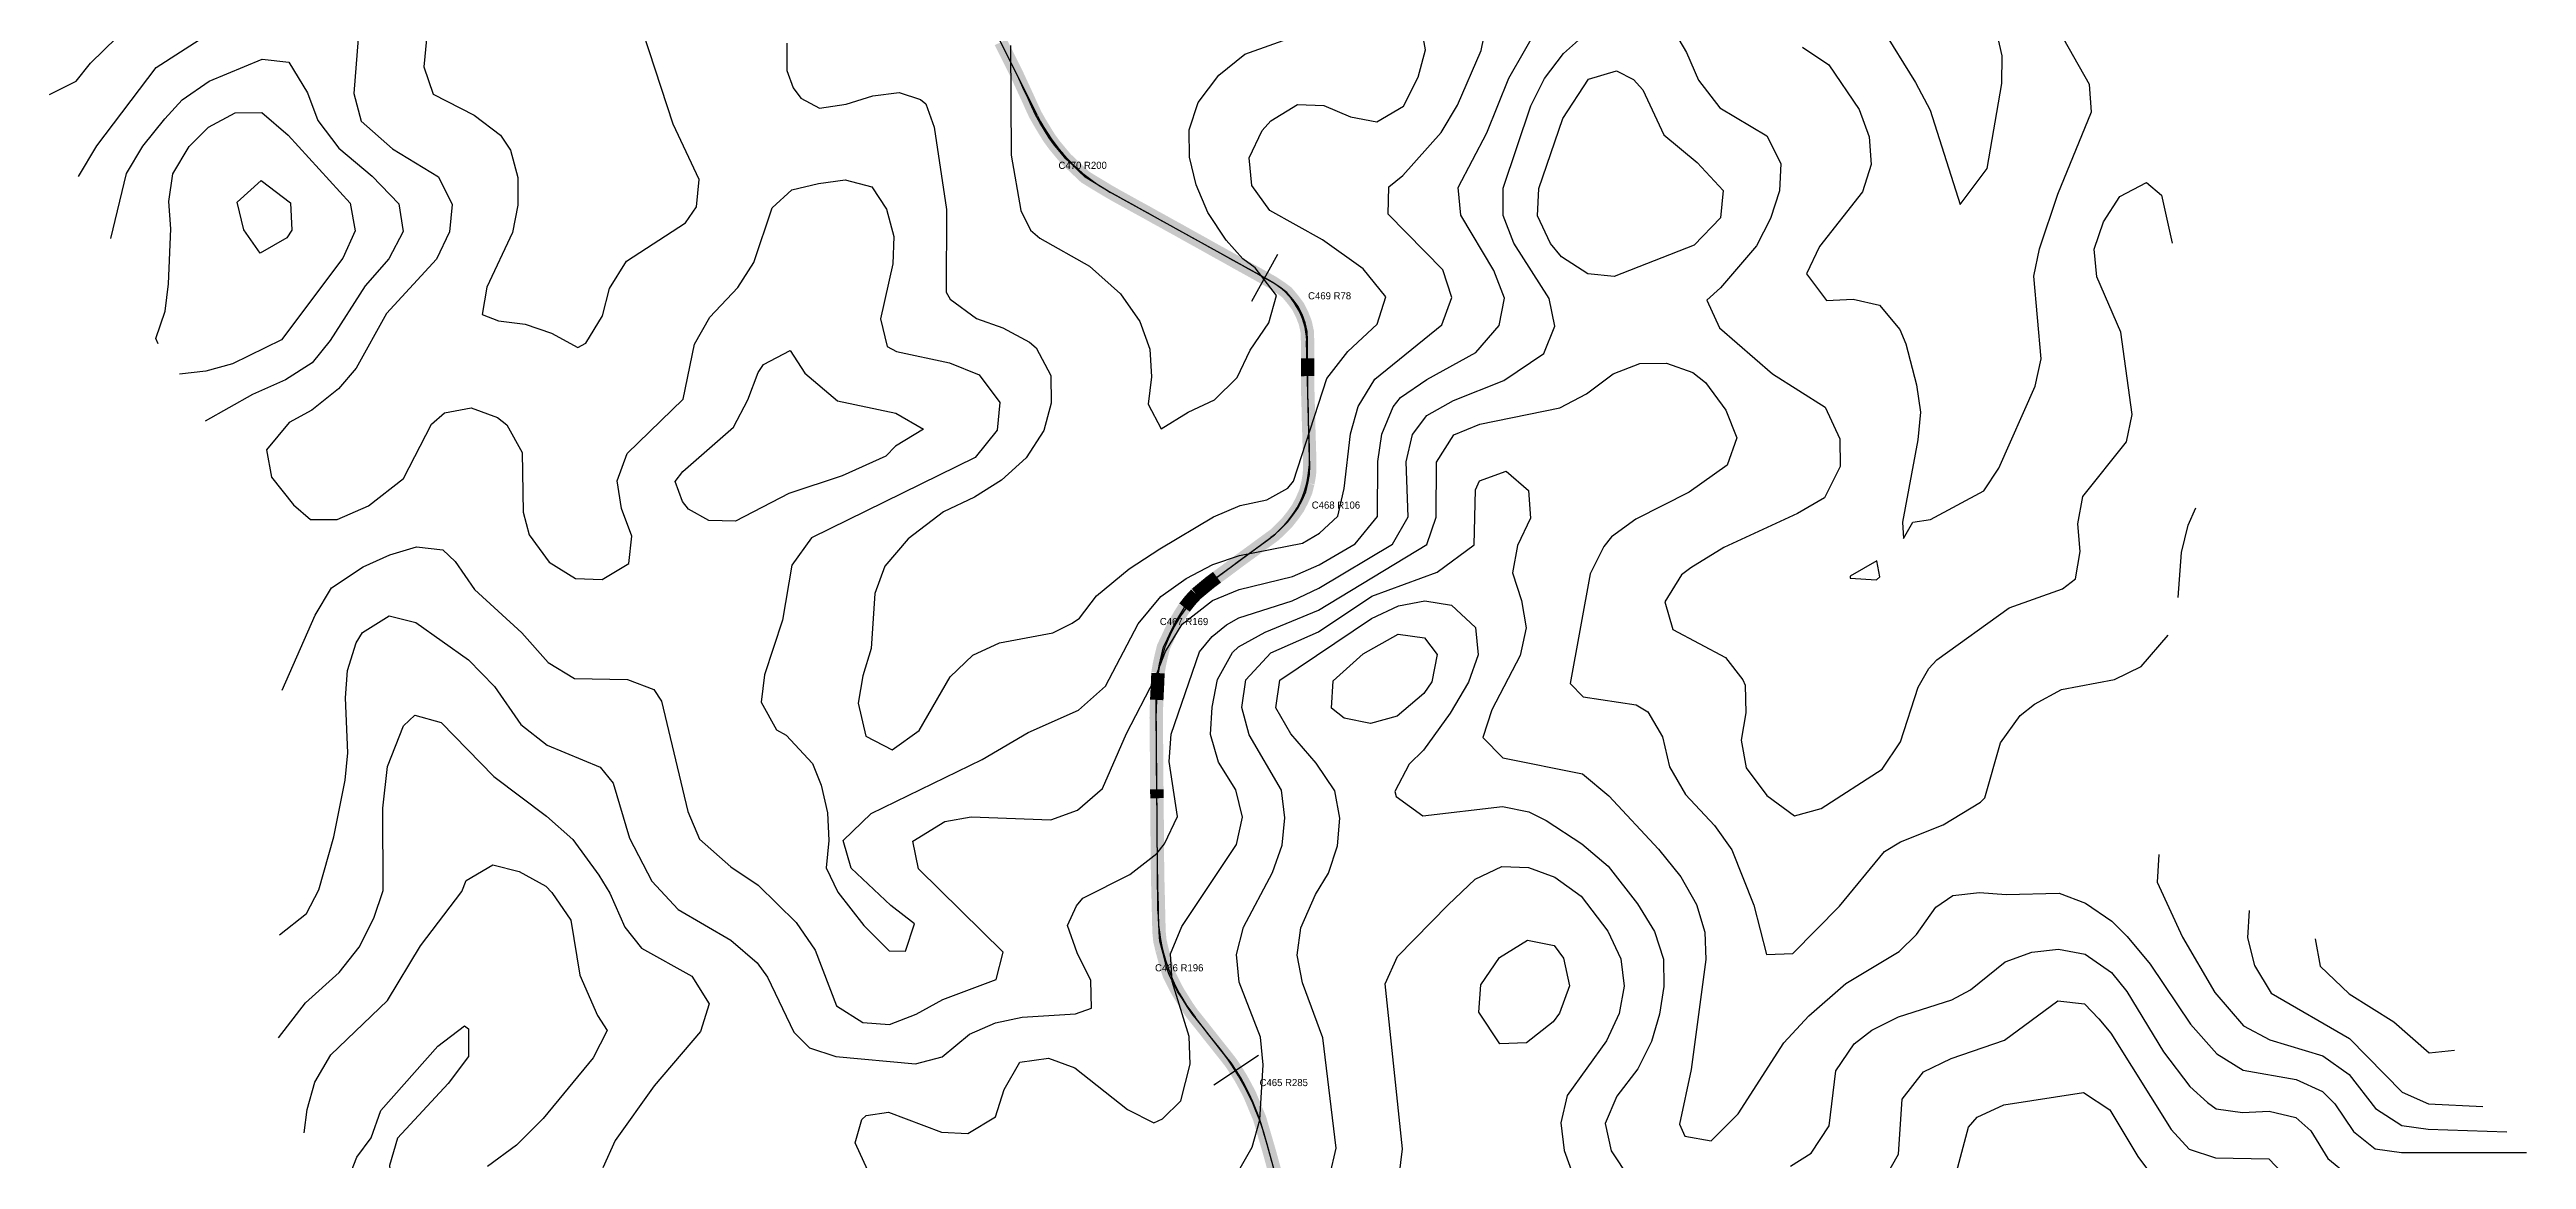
# Model space of a CAD drawing. Header units: metres. Extents: x 697254 to 930473, y 8023396 to 8227001.
# Drawn here: x 731167 to 733938, y 8200670 to 8201912 of the extents above; entities that cross this region are included whole.
import ezdxf

# ---------------------------------------------------------------- set-up
doc = ezdxf.new("R2010")
doc.units = ezdxf.units.M
for name, color, linetype in [('ALIGNMENT_FITTED', 4, 'Continuous'), ('CENTRELINE', 7, 'Continuous'), ('CHAINAGE', 7, 'Continuous'), ('CONTOUR_10M', 33, 'Continuous'), ('CONTOUR_INDEX_50M', 34, 'Continuous'), ('CURVE_LABELS', 4, 'Continuous'), ('GRADE_0-4', 3, 'Continuous'), ('GRADE_4-6', 2, 'Continuous'), ('GRADE_6-8', 30, 'Continuous'), ('GRADE_GT8', 1, 'Continuous')]:
    doc.layers.add(name, color=color, linetype=linetype)

msp = doc.modelspace()

# ---------------------------------------------------------------- linework, layer by layer
at = {"layer": 'ALIGNMENT_FITTED'}
for p, q in [((732272.1, 8201837.9), (732100.3, 8202183.1)), ((732533.1, 8201652.6), (732354, 8201752.1)), ((732576.4, 8201454), (732573.3, 8201585.9)), ((732473.2, 8201321.6), (732533.3, 8201366.1)), ((732406.9, 8200948.3), (732404.8, 8201184.4)), ((732477.4, 8200792.2), (732448.5, 8200829.3)), ((732585.9, 8200483.3), (732527.3, 8200693.5))]:
    msp.add_line(p, q, dxfattribs=at)
for centre, radius, start, end in [((732451.3, 8201927.1), 200.2, -153.5539, -119.068), ((732495.1, 8201584.1), 78.3, 1.3205, 60.932), ((732470.1, 8201451.6), 106.3, -53.4989, 1.3205), ((732573.6, 8201185.9), 168.8, 126.5011, -179.4842), ((732603.1, 8200950), 196.2, -179.4842, -142.0284), ((732252.8, 8200616.9), 284.9, 15.5963, 37.9716)]:
    msp.add_arc(centre, radius, start, end, dxfattribs=at)
at = {"layer": 'CENTRELINE'}
msp.add_polyline3d([(732534.5, 8200667.8, 922.2), (732531.9, 8200677.4, 921.4), (732529.1, 8200687, 920.6), (732526.3, 8200696.6, 920), (732523.5, 8200706.2, 919.4), (732520.7, 8200715.8, 918.9), (732516.8, 8200725.1, 918.7), (732513, 8200734.3, 918.4), (732509.1, 8200743.5, 918), (732504.4, 8200752.3, 917.4), (732499.6, 8200761.1, 916.7), (732494.3, 8200769.6, 915.7), (732488.8, 8200777.9, 914.6), (732482.7, 8200785.8, 913.9), (732476.4, 8200793.7, 913.2), (732470.2, 8200801.5, 912.4), (732464, 8200809.3, 911.9), (732457.8, 8200817.2, 911.8), (732451.6, 8200825, 911.5), (732445.3, 8200832.8, 911), (732439.6, 8200841, 910.5), (732434.3, 8200849.5, 910), (732429, 8200858, 909.9), (732424.4, 8200866.8, 910.1), (732419.9, 8200875.8, 909.9), (732416.7, 8200885.2, 909.6), (732414.1, 8200894.9, 909.2), (732411.5, 8200904.6, 908.6), (732409.2, 8200914.3, 907.8), (732408.2, 8200924.2, 907.2), (732407.9, 8200934.2, 906.4), (732407.7, 8200944.2, 905.3), (732407.4, 8200954.2, 904.1), (732407.2, 8200964.2, 903), (732406.9, 8200974.2, 902), (732406.7, 8200984.2, 901), (732406.5, 8200994.2, 900.1), (732406.4, 8201004.2, 899.5), (732406.3, 8201014.2, 898.9), (732406.2, 8201024.2, 898.3), (732406.1, 8201034.2, 897.4), (732406.1, 8201044.2, 896.5), (732406, 8201054.2, 895.6), (732405.9, 8201064.2, 895.9), (732405.8, 8201074.2, 896.2), (732405.7, 8201084.2, 896.5), (732405.6, 8201094.2, 896.8), (732405.5, 8201104.2, 897.2), (732405.4, 8201114.2, 897.5), (732405.4, 8201124.2, 897.3), (732405.3, 8201134.2, 896.9), (732405.2, 8201144.2, 896.6), (732405.1, 8201154.2, 895.8), (732405, 8201164.2, 894.9), (732405.2, 8201174.2, 894), (732405.6, 8201184.2, 892.3), (732406.1, 8201194.2, 890.3), (732406.6, 8201204.2, 888.2), (732407, 8201214.2, 887.6), (732408.6, 8201224, 888), (732410.8, 8201233.8, 888.8), (732413.2, 8201243.5, 888.9), (732417.5, 8201252.5, 889.1), (732421.7, 8201261.6, 889.1), (732426.4, 8201270.4, 889.1), (732431.4, 8201279.1, 888.3), (732436.7, 8201287.5, 887.2), (732442.9, 8201295.4, 886.1), (732449.6, 8201302.7, 885.3), (732457.3, 8201309.1, 884.9), (732465, 8201315.5, 884.4), (732473, 8201321.5, 883.8), (732481.1, 8201327.4, 883.1), (732489.1, 8201333.4, 882.5), (732497.1, 8201339.4, 881.8), (732505.2, 8201345.3, 880.1), (732513.3, 8201351.2, 878.3), (732521.3, 8201357.1, 876.6), (732529.4, 8201363, 875.3), (732537.5, 8201368.9, 874.5), (732544.6, 8201375.9, 873.4), (732551.7, 8201383, 872.2), (732557.9, 8201390.8, 870.7), (732563.6, 8201398.9, 870.5), (732568.2, 8201407.8, 870.6), (732572.2, 8201417, 871), (732574.7, 8201426.7, 871.3), (732576.4, 8201436.5, 871.5), (732576.8, 8201446.5, 871.5), (732576.6, 8201456.5, 871.1), (732576.3, 8201466.5, 870.3), (732576, 8201476.5, 869.5), (732575.7, 8201486.5, 868.9), (732575.4, 8201496.5, 868.5), (732575.2, 8201506.5, 868.1), (732574.9, 8201516.5, 867.7), (732574.6, 8201526.5, 867.3), (732574.5, 8201536.5, 866.8), (732574.5, 8201546.5, 866.4), (732574.4, 8201556.5, 865.9), (732574.4, 8201566.5, 865.5), (732574.3, 8201576.5, 864.9), (732574.3, 8201586.5, 863.9), (732573.9, 8201596.5, 862.9), (732571.8, 8201606.2, 861.8), (732568.2, 8201615.5, 861.2), (732563.7, 8201624.4, 860.5), (732557.7, 8201632.4, 859.7), (732551.3, 8201640.1, 859.3), (732543.3, 8201646, 859.1), (732534.9, 8201651.5, 858.7), (732526.2, 8201656.3, 858.4), (732517.5, 8201661.2, 858.1), (732508.7, 8201666.1, 857.9), (732500, 8201670.9, 857.9), (732491.2, 8201675.8, 857.8), (732482.5, 8201680.7, 857.4), (732473.8, 8201685.5, 856.5), (732465, 8201690.4, 856.1), (732456.3, 8201695.3, 855.6), (732447.6, 8201700.1, 854.9), (732438.8, 8201705, 854.6), (732430.1, 8201709.9, 854.4), (732421.3, 8201714.7, 853.8), (732412.6, 8201719.6, 853), (732403.8, 8201724.4, 852.8), (732395.1, 8201729.3, 852.8), (732386.3, 8201734.1, 853), (732377.6, 8201738.9, 853.3), (732368.8, 8201743.8, 853.6), (732360.1, 8201748.6, 853.7), (732351.4, 8201753.6, 853.7), (732342.8, 8201758.8, 853.7), (732334.3, 8201763.9, 853.9), (732325.7, 8201769.2, 854.1), (732318.5, 8201776, 854.2), (732311.2, 8201782.9, 854.3), (732303.9, 8201789.8, 854.5), (732297.5, 8201797.4, 854.7), (732291.1, 8201805.1, 855.2), (732285.2, 8201813.2, 855.6), (732280, 8201821.7, 855.9), (732274.8, 8201830.3, 856.2), (732269.9, 8201838.9, 856.5), (732265.7, 8201848, 856.8), (732261.6, 8201857.1, 857.3), (732257.4, 8201866.2, 857.8), (732253.2, 8201875.3, 858.2), (732249, 8201884.4, 858.6), (732244.5, 8201893.4, 859.3), (732240.1, 8201902.3, 860.1), (732235.6, 8201911.3, 860.9), (732231.2, 8201920.2, 861.3)], dxfattribs=at)
at = {"layer": 'CHAINAGE'}
for p, q in [((732540.8, 8201682.5), (732511.6, 8201630.1)), ((732519.3, 8200786.2), (732469.3, 8200753))]:
    msp.add_line(p, q, dxfattribs=at)
at = {"layer": 'CONTOUR_10M'}
for points, elevation in [([(733215.9, 8201937), (733254.5, 8201875), (733270.7, 8201844.1), (733304.4, 8201738.5), (733334.6, 8201778.8), (733350.9, 8201874), (733351.3, 8201904.8), (733330.4, 8201997.2)], 880), ([(731167.1, 8201861.5), (731196.9, 8201876.4), (731212.9, 8201896.7), (731257, 8201939.7)], 870), ([(731512.4, 8201924.3), (731507.3, 8201862.9), (731515.6, 8201832), (731550.6, 8201800.9), (731602, 8201769.6), (731617.4, 8201738.7), (731614.3, 8201708), (731599.8, 8201677.4), (731544.1, 8201616.5), (731510, 8201555.3), (731490.3, 8201532.4), (731460.4, 8201508.6), (731435.2, 8201494.6), (731409.9, 8201464.2), (731415.3, 8201433.3), (731439.8, 8201402.3), (731459.1, 8201386), (731488.8, 8201386.2), (731523.8, 8201401.4), (731563.1, 8201431.8), (731594.3, 8201492.9), (731608.9, 8201505.4), (731638.6, 8201511.2), (731668.2, 8201500.1), (731678.6, 8201492.1), (731695.9, 8201461.1), (731696.8, 8201394.4), (731703.7, 8201368.8), (731725.9, 8201338.4), (731755.4, 8201319.9), (731785.1, 8201319), (731815.2, 8201336.9), (731818.3, 8201367.6), (731807, 8201398.4), (731802, 8201429.3), (731813.1, 8201459.9), (731875.7, 8201520.7), (731888.4, 8201582.1), (731905.8, 8201612.6), (731937.1, 8201645.5), (731954.9, 8201673.6), (731975.3, 8201734.9), (731997.6, 8201754.9), (732027.4, 8201762), (732057.2, 8201766.2), (732086.8, 8201758.2), (732103.2, 8201733.5), (732111.4, 8201702.7), (732110.4, 8201672), (732096.6, 8201610.6), (732104.2, 8201579.8), (732114.5, 8201573.9), (732173.8, 8201561.3), (732207, 8201547.9), (732230.2, 8201517), (732227.2, 8201486.2), (732202.4, 8201455.5), (732019.6, 8201365.4), (731997.4, 8201334.9), (731986.8, 8201273.5), (731966.7, 8201212.3), (731963, 8201181.5), (731980.2, 8201150.6), (731991.2, 8201144.6), (732020.5, 8201113), (732030.2, 8201088.6), (732037.4, 8201057.8), (732038.9, 8201027), (732036, 8200996.3), (732048.7, 8200968.9), (732078, 8200931.9), (732106.3, 8200903.3), (732124.7, 8200903.1), (732134.8, 8200933.7), (732108, 8200954.3), (732063.9, 8200996), (732054.9, 8201026.8), (732086.3, 8201057.2), (732210.5, 8201117.4), (732261.9, 8201147.6), (732318.2, 8201172.8), (732348.2, 8201199.4), (732384.8, 8201269.3), (732410.3, 8201299.8), (732438.6, 8201319.9), (732468.4, 8201335.6), (732498.3, 8201345.9), (732568.5, 8201359.6), (732587.6, 8201370.7), (732608, 8201389.9), (732615.1, 8201420.6), (732622.3, 8201482), (732630.9, 8201512.7), (732649.4, 8201543.2), (732724.7, 8201603.9), (732735.7, 8201634.6), (732725.8, 8201665.4), (732664.5, 8201727.6), (732665.1, 8201758.3), (732681, 8201770.9), (732723.8, 8201819.2), (732742.2, 8201849.8), (732768.5, 8201911), (732774.9, 8201941.7)], 880), ([(731427.4, 8201195.2), (731464.2, 8201279.1), (731482.4, 8201309.6), (731517.9, 8201333.2), (731547.8, 8201346.7), (731577.6, 8201355.5), (731607.2, 8201352.1), (731621, 8201338.9), (731642.4, 8201307.9), (731695.4, 8201259.4), (731724.7, 8201225.9), (731754.2, 8201208.2), (731813.6, 8201207.1), (731843.2, 8201195.8), (731851.8, 8201182.7), (731880.9, 8201059.4), (731894.2, 8201028.5), (731929, 8200997.4), (731959.7, 8200976.8), (732002.3, 8200935.1), (732023.6, 8200904.2), (732047.4, 8200842), (732076.9, 8200823.3), (732106.5, 8200821.1), (732136.4, 8200832.7), (732166.2, 8200848.9), (732225.8, 8200871.3), (732233.9, 8200901.9), (732139.1, 8200995.2), (732132.6, 8201026), (732168.4, 8201048.1), (732198.1, 8201053.3), (732287.2, 8201049.9), (732317, 8201060.9), (732344.9, 8201085.2), (732371.9, 8201146.5), (732403.6, 8201207.6), (732415.4, 8201238.2), (732433.9, 8201268.8), (732468, 8201295.3), (732497.9, 8201307.9), (732557.4, 8201322.2), (732587.3, 8201335.2), (732627.4, 8201359), (732652.5, 8201389.5), (732653, 8201451), (732657.3, 8201481.7), (732669.9, 8201512.3), (732678.4, 8201522.5), (732707.9, 8201542.6), (732762.7, 8201572.8), (732788.6, 8201603.3), (732794.7, 8201633.9), (732782.5, 8201664.8), (732745.8, 8201726.7), (732742.6, 8201757.5), (732774.8, 8201818.7), (732799.4, 8201879.9), (732834.6, 8201941)], 890), ([(731588.6, 8201923.5), (731585.9, 8201892.8), (731596.3, 8201861.9), (731642.1, 8201838.4), (731671.6, 8201816), (731682.6, 8201799.5), (731691, 8201768.7), (731691, 8201737.9), (731685.1, 8201707.2), (731656.1, 8201646), (731651.1, 8201615.3), (731669.4, 8201608.3), (731699, 8201604.5), (731728.6, 8201594.4), (731758.1, 8201578.4), (731766.8, 8201583.4), (731785.5, 8201613.9), (731793.3, 8201644.6), (731812.4, 8201675.1), (731878.4, 8201718.1), (731890.7, 8201735.8), (731893.7, 8201766.5), (731864.6, 8201828.3), (731824.4, 8201951.7)], 870), ([(731992, 8201919.2), (731992, 8201888.5), (731998.9, 8201869.1), (732007.3, 8201857.6), (732028.3, 8201846.5), (732058.1, 8201851), (732087.9, 8201860.1), (732117.6, 8201863.8), (732141.4, 8201856.1), (732147.2, 8201851.3), (732156.5, 8201825.2), (732170.4, 8201732.8), (732170.2, 8201640.6), (732174.6, 8201632.7), (732204, 8201610.9), (732233.6, 8201600.5), (732263.2, 8201584.6), (732270.6, 8201578), (732287, 8201547.1), (732287.6, 8201516.3), (732279.2, 8201485.7), (732259.6, 8201455.1), (732231.8, 8201430.2), (732201.9, 8201410.9), (732167.2, 8201394.6), (732127.5, 8201364.3), (732101.4, 8201333.8), (732090.4, 8201303.2), (732086.1, 8201241.7), (732076.7, 8201211.1), (732071.8, 8201180.4), (732080.3, 8201143.5), (732109.8, 8201128.4), (732139.7, 8201149.9), (732174.5, 8201210.1), (732200, 8201234.4), (732229.9, 8201248.2), (732289.4, 8201259.2), (732310.9, 8201270.1), (732319.3, 8201275.7), (732338.4, 8201300.6), (732374.8, 8201330.9), (732409.2, 8201353.4), (732469, 8201389.2), (732498.9, 8201401.8), (732528.6, 8201408.1), (732552.4, 8201421.3), (732558.5, 8201429.1), (732595.7, 8201543.8), (732619.5, 8201574.2), (732652.1, 8201604.7), (732661.9, 8201635.4), (732636.5, 8201666.4), (732591.1, 8201699), (732532.1, 8201731.9), (732511.8, 8201760), (732508.9, 8201790.7), (732523.4, 8201821.3), (732533.1, 8201832.1), (732563, 8201850.3), (732592.7, 8201849.2), (732622.3, 8201836.6), (732651.9, 8201831.1), (732681.8, 8201848.5), (732698, 8201881), (732706.2, 8201911.6), (732700.7, 8201942.4)], 870), ([(733128.1, 8201914.8), (733157.6, 8201895), (733191.3, 8201845), (733202.6, 8201814.1), (733204.6, 8201783.3), (733195.1, 8201752.7), (733146.9, 8201691.7), (733132.3, 8201661.1), (733154.8, 8201631.3), (733184.5, 8201632.8), (733214.1, 8201625.9), (733236.9, 8201598.5), (733243.4, 8201582.6), (733255.4, 8201536.8), (733259.9, 8201506), (733257, 8201475.3), (733240, 8201383.2), (733241, 8201364.9), (733251.5, 8201383.1), (733271, 8201386), (733330.7, 8201418.3), (733347.5, 8201443.6), (733388.2, 8201535.4), (733395.1, 8201566), (733386.9, 8201658.4), (733393, 8201689.1), (733413.7, 8201750.3), (733451.3, 8201842.2), (733449.1, 8201873), (733413.9, 8201934.8)], 890), ([(731199.6, 8201769.9), (731220.1, 8201804.4), (731286.2, 8201891.8), (731346, 8201930.2)], 880), ([(732242.2, 8201916.6), (732242.6, 8201793.6), (732253.6, 8201731.9), (732264.5, 8201709.8), (732274.7, 8201701), (732330.3, 8201669.6), (732365.2, 8201638.5), (732386.6, 8201607.5), (732397.9, 8201576.7), (732399.8, 8201545.9), (732396.2, 8201515.2), (732410.7, 8201487.5), (732440.6, 8201506), (732470.4, 8201519.9), (732495.7, 8201544.9), (732510, 8201575.5), (732531, 8201606), (732539.6, 8201636.7), (732515.7, 8201667.7), (732501.8, 8201677.9), (732483.4, 8201698.8), (732462.8, 8201729.7), (732449.6, 8201760.6), (732442.1, 8201791.4), (732442, 8201822.2), (732452, 8201852.8), (732475.2, 8201883.3), (732504.2, 8201906.9), (732563.9, 8201928)], 860), ([(731235.7, 8201700.6), (731253.1, 8201773.3), (731271.5, 8201803.9), (731295.9, 8201834.3), (731315.5, 8201855.8), (731345.5, 8201876.6), (731405.1, 8201901.1), (731434.8, 8201898), (731455.5, 8201863.4), (731467.3, 8201832.5), (731490.5, 8201801.5), (731527.9, 8201770.4), (731557.7, 8201739.3), (731562.5, 8201708.5), (731546.8, 8201677.9), (731520.3, 8201647.5), (731480.9, 8201586.4), (731460.9, 8201561.5), (731431, 8201542.2), (731394.2, 8201525.8), (731341.1, 8201496)], 890), ([(732888.4, 8201878.9), (732919.9, 8201888), (732938.8, 8201878.4), (732949.4, 8201866.9), (732973, 8201816.5), (733010.1, 8201785.4), (733039.1, 8201754.3), (733036.3, 8201723.6), (733006.9, 8201693.2), (732917.4, 8201658), (732887.8, 8201660.8), (732858.3, 8201680.1), (732846.1, 8201694.9), (732831.7, 8201725.8), (732833.2, 8201756.5), (732859.9, 8201834.7), (732888.4, 8201878.9)], 910), ([(731377.1, 8201741.2), (731403.7, 8201765.3), (731436.7, 8201740.6), (731438.1, 8201709.8), (731432.7, 8201701.2), (731402.8, 8201684.2), (731384.4, 8201710.4), (731377.1, 8201741.2)], 910), ([(731959.7, 8201550.6), (731965.9, 8201559.7), (731995.7, 8201575.2), (732012, 8201550), (732048.4, 8201518.9), (732113.8, 8201504.9), (732144.7, 8201487.1), (732113.4, 8201468), (732102.7, 8201456.8), (732053.7, 8201434.8), (731994, 8201415.2), (731934.3, 8201384.3), (731904.6, 8201385), (731882, 8201397.7), (731875.1, 8201406.1), (731866.8, 8201428.6), (731875.5, 8201439.7), (731932.1, 8201489.4), (731948.3, 8201519.9), (731959.7, 8201550.6)], 890), ([(732082.6, 8200657.5), (732068.1, 8200688.4), (732075.7, 8200714.5), (732080.6, 8200719.1), (732105.5, 8200722.9), (732164.7, 8200700.6), (732194.4, 8200698.9), (732225.3, 8200717.5), (732234.9, 8200748.2), (732252.4, 8200778.7), (732284.4, 8200783.3), (732313.9, 8200772.6), (732372.9, 8200725.9), (732402.4, 8200710.9), (732412.1, 8200715.5), (732432.4, 8200735.5), (732443.1, 8200776.7), (732442, 8200807.5), (732422.7, 8200869.2), (732421, 8200899.9), (732433.8, 8200930.6), (732495, 8201022.2), (732501.7, 8201052.8), (732494.2, 8201083.7), (732474.7, 8201114.6), (732465.8, 8201145.5), (732467.5, 8201176.2), (732473.5, 8201206.9), (732490.2, 8201237.4), (732497.2, 8201243.5), (732527, 8201260), (732586.7, 8201284.7), (732707.8, 8201358.1), (732718.3, 8201388.8), (732718.6, 8201450.3), (732737.8, 8201480.8), (732767.1, 8201492.8), (732856.5, 8201511), (732886.3, 8201526.8), (732916.3, 8201549.1), (732946.1, 8201560.8), (732975.8, 8201561.1), (733005.4, 8201550.5), (733019.4, 8201539.3), (733042.2, 8201508.3), (733054.4, 8201477.4), (733043.8, 8201446.8), (733001.1, 8201416.5), (732941.7, 8201386.4), (732914.3, 8201366.5), (732905.6, 8201356), (732890.5, 8201325.4), (732868, 8201202.7), (732882.7, 8201187.8), (732942, 8201178.5), (732954.9, 8201171), (732971.3, 8201142.9), (732979.3, 8201109.2), (732997.2, 8201078.3), (733029.7, 8201043.5), (733048.9, 8201016.3), (733073.4, 8200954.5), (733087.6, 8200899.3), (733117.3, 8200900.3), (733169.5, 8200953.5), (733219.8, 8201014.4), (733237.4, 8201025.2), (733285.2, 8201044.5), (733327, 8201069.9), (733331.8, 8201074.7), (733349.5, 8201136), (733371.6, 8201166.6), (733387.6, 8201179.3), (733417.5, 8201195.9), (733477, 8201207), (733506.8, 8201221.6), (733536.9, 8201256.7)], 910), ([(732460.5, 8200593), (732512.2, 8200683.7), (732521, 8200714.4), (732524.7, 8200775.8), (732521.7, 8200806.6), (732497.7, 8200868.4), (732494.9, 8200899.2), (732502.7, 8200929.8), (732535.1, 8200991), (732545.8, 8201021.6), (732548.9, 8201052.3), (732545.3, 8201083.1), (732508.9, 8201145), (732500.9, 8201175.8), (732505.1, 8201206.5), (732533.3, 8201237), (732586.5, 8201260.3), (732646.3, 8201300.4), (732719.3, 8201327.3), (732760.7, 8201357.6), (732762, 8201419.1), (732766.5, 8201429.5), (732796.3, 8201440.1), (732821.5, 8201418.4), (732823.7, 8201387.6), (732809.2, 8201357), (732803.4, 8201326.4), (732813.7, 8201295.5), (732818.9, 8201264.7), (732812.1, 8201234), (732780.6, 8201172.9), (732770.5, 8201142.2), (732792.9, 8201119.4), (732881.8, 8201101.3), (732911.2, 8201077), (732967, 8201017.1), (732991.9, 8200986.1), (733009.3, 8200955.2), (733018.8, 8200924.3), (733019.9, 8200893.6), (733003.5, 8200770.7), (732990.5, 8200709.4), (732996.3, 8200696), (733025.9, 8200690.8), (733056, 8200720.9), (733107.2, 8200800.4), (733135, 8200830.8), (733176.3, 8200866.9), (733236.1, 8200902.6), (733255.4, 8200921.8), (733277, 8200952.3), (733296.2, 8200965.4), (733325.9, 8200968.6), (733355.6, 8200966.4), (733415, 8200967.9), (733444.6, 8200956.9), (733474.1, 8200936.7), (733491.2, 8200919.3), (733517, 8200888.3), (733562, 8200821.4), (733591.3, 8200788), (733620.8, 8200770), (733680.1, 8200759.3), (733709.7, 8200745.9), (733723.3, 8200732.3), (733744.2, 8200701.3), (733768.4, 8200681.8), (733798, 8200677.6), (733937.8, 8200677.6)], 920), ([(733548.2, 8201298.9), (733552, 8201349.1), (733559.4, 8201379.8), (733568.1, 8201399.3)], 910), ([(733181.2, 8201322.8), (733181.2, 8201320.4), (733210.8, 8201318.5), (733214.6, 8201322), (733211.1, 8201339.8), (733181.2, 8201322.8)], 890), ([(732599.2, 8200652.1), (732606.2, 8200682.7), (732591.5, 8200805.9), (732568.7, 8200867.6), (732562.6, 8200898.4), (732566.9, 8200929.1), (732583.3, 8200966.6), (732597.8, 8200990.3), (732607.9, 8201020.9), (732610.5, 8201051.7), (732604.8, 8201082.5), (732583.8, 8201113.5), (732555.5, 8201146.1), (732538.7, 8201175.4), (732543.2, 8201206.1), (732646, 8201275.2), (732675.9, 8201289.4), (732705.6, 8201295), (732735.3, 8201290.1), (732762.2, 8201265.3), (732765.2, 8201234.5), (732754.3, 8201203.9), (732734, 8201169.5), (732703.9, 8201128.1), (732687.8, 8201112.3), (732671.8, 8201081.8), (732673.6, 8201076.1), (732703.1, 8201054.3), (732792.3, 8201064.9), (732821.9, 8201059.1), (732841.3, 8201049.2), (732881, 8201023), (732910.4, 8200998), (732943.5, 8200955.9), (732962.5, 8200924.9), (732972.4, 8200894.1), (732973, 8200863.3), (732968, 8200832.6), (732959, 8200802), (732943.7, 8200771.4), (732920.1, 8200740.9), (732907.4, 8200710.3), (732913.9, 8200679.4), (732934.6, 8200648.5)], 930), ([(732636.5, 8201235.9), (732675.5, 8201257.8), (732705.2, 8201253.7), (732719.3, 8201235), (732713.5, 8201204.3), (732704.5, 8201191.4), (732674.6, 8201166), (732644.8, 8201157.6), (732615.1, 8201163.7), (732601, 8201174.8), (732603.1, 8201205.5), (732636.5, 8201235.9)], 940), ([(731423.2, 8200805.9), (731453.4, 8200845.3), (731491, 8200879.1), (731513.4, 8200907.6), (731529.7, 8200940.1), (731540.3, 8200970.8), (731539.8, 8201063), (731545.3, 8201109.7), (731563, 8201155), (731575.6, 8201167.2), (731605.2, 8201159), (731664, 8201098.3), (731722.9, 8201054.1), (731752.3, 8201027.9), (731781.6, 8200988.1), (731793.9, 8200968.1), (731810.7, 8200930), (731829.4, 8200906.2), (731885.5, 8200874.9), (731904.9, 8200843.9), (731895.3, 8200813.3), (731843.5, 8200752.3), (731799.8, 8200691.3), (731786.1, 8200660.7)], 910), ([(731451.8, 8200699.9), (731455.3, 8200725.7), (731464, 8200756.4), (731481.9, 8200786.9), (731545.3, 8200847.7), (731581.9, 8200908.8), (731628.2, 8200969.9), (731633, 8200982.2), (731662.9, 8200999.8), (731692.5, 8200992.3), (731722.1, 8200975.8), (731729.1, 8200968.8), (731750.1, 8200937.8), (731760.2, 8200876.2), (731779.9, 8200831), (731790.7, 8200814.4), (731775.2, 8200783.8), (731719.3, 8200715.9), (731689.3, 8200686), (731656.9, 8200662.1)], 920), ([(732676.8, 8200651.2), (732680.5, 8200681.9), (732661.1, 8200866.6), (732675.1, 8200897.2), (732731.7, 8200954.9), (732761.7, 8200983.7), (732791.6, 8200997.8), (732821.3, 8200996.6), (732850.9, 8200985.7), (732880.3, 8200964.5), (732910.3, 8200925.5), (732924.6, 8200894.6), (732928.6, 8200863.8), (732922.9, 8200833.1), (732908.6, 8200802.5), (732864.7, 8200741.5), (732857.8, 8200710.8), (732861.5, 8200680), (732872.5, 8200649.1)], 940), ([(733526.5, 8201011.2), (733524.6, 8200980.4), (733553.2, 8200918.6), (733589.1, 8200856.7), (733621.3, 8200819.4), (733650.9, 8200803.7), (733710.1, 8200786), (733739.6, 8200765.1), (733768.9, 8200727), (733798.4, 8200707.9), (733828, 8200703.7), (733915.8, 8200700.9)], 910), ([(733701.6, 8200917), (733706.9, 8200886.2), (733739.5, 8200855.1), (733789.3, 8200823.8), (733828.9, 8200789.1), (733857.2, 8200792.4)], 890), ([(733114.7, 8200662.6), (733137.6, 8200677.1), (733157.8, 8200707.6), (733165.3, 8200769), (733185.6, 8200799.5), (733205.5, 8200814.7), (733235.3, 8200829.5), (733294.9, 8200848.7), (733315.8, 8200859.7), (733354.8, 8200891.1), (733384.6, 8200901.9), (733414.4, 8200905.4), (733444, 8200899.6), (733473.5, 8200879.2), (733490.8, 8200857.8), (733531.9, 8200790.3), (733561.2, 8200751.7), (733580.9, 8200733.8), (733590.7, 8200726.4), (733620.3, 8200722.6), (733650, 8200724), (733679.7, 8200716.9), (733696.6, 8200701.8), (733715.7, 8200670.9), (733738.4, 8200652.5)], 930), ([(733218.1, 8200645.5), (733235.2, 8200676), (733239.5, 8200737.5), (733263.3, 8200768), (733294.2, 8200783), (733353.9, 8200803.3), (733413.7, 8200847.4), (733443.4, 8200844.1), (733459.4, 8200827.4), (733472.7, 8200811.2), (733540.5, 8200703.5), (733560.5, 8200681.4), (733590.1, 8200671.6), (733649.5, 8200670.5), (733678.8, 8200640.1)], 940), ([(731480.4, 8200594.2), (731510.9, 8200672.4), (731526.9, 8200694.2), (731537.5, 8200724.8), (731601.3, 8200796.7), (731631.3, 8200819.3), (731635.6, 8200816), (731635.7, 8200785.3), (731613, 8200754.8), (731556.4, 8200693.9), (731547.5, 8200663.2), (731552.5, 8200601.7), (731552.2, 8200570.9), (731544.3, 8200509.5), (731548.6, 8200478.7), (731567.8, 8200436.9), (731582.6, 8200416.9), (731589.1, 8200386), (731571.8, 8200350.4)], 930)]:
    msp.add_lwpolyline(points, dxfattribs=dict(at, elevation=elevation))
at = {"layer": 'CONTOUR_INDEX_50M'}
for points, elevation in [([(731424.5, 8200921.4), (731454.4, 8200945), (731468.2, 8200971.5), (731485, 8201030.9), (731497.8, 8201094.2), (731500.8, 8201125), (731498.3, 8201186.5), (731500.4, 8201217.2), (731509.9, 8201247.9), (731517.1, 8201259.7), (731547, 8201278.3), (731576.7, 8201270.7), (731635.6, 8201229), (731665, 8201199.2), (731694.3, 8201156.5), (731723.7, 8201133.6), (731782.9, 8201108.8), (731797.4, 8201091.1), (731815.8, 8201029.4), (731840.9, 8200981.5), (731870.3, 8200949.7), (731929.3, 8200915.2), (731958.8, 8200890.1), (731970.2, 8200874), (731999.6, 8200812.2), (732017.2, 8200794.7), (732046.8, 8200785.3), (732135.8, 8200776.8), (732165.6, 8200784.7), (732196.2, 8200810.1), (732225.4, 8200822.9), (732255.1, 8200829.3), (732314.6, 8200832.8), (732332.6, 8200839.4), (732332, 8200870.1), (732316.5, 8200901.1), (732305.9, 8200931.9), (732315.9, 8200953.8), (732323.1, 8200962.5), (732375.6, 8200988.8), (732405.6, 8201012.3), (732414.2, 8201023), (732429, 8201053.6), (732419.4, 8201115.2), (732421.8, 8201145.9), (732453.3, 8201237.8), (732467.6, 8201255.2), (732483.6, 8201268.3), (732497.5, 8201276), (732557.1, 8201295), (732587, 8201309.1), (732669.4, 8201358.5), (732686.8, 8201389.1), (732684.6, 8201450.6), (732691.7, 8201481.3), (732707.8, 8201502.6), (732737.7, 8201519.1), (732793.7, 8201541.7), (732838.6, 8201572), (732851, 8201602.6), (732844.5, 8201633.4), (732805.1, 8201695.3), (732793, 8201726.2), (732793.1, 8201757), (732824.2, 8201848.9), (732839.2, 8201879.5), (732860.7, 8201907.6), (732890.7, 8201934.5)], 900), ([(732979.8, 8201939.8), (732998.1, 8201908.5), (733011.7, 8201877.6), (733035.4, 8201846.6), (733087.9, 8201815.3), (733103.6, 8201784.4), (733102.1, 8201753.7), (733092.3, 8201723), (733076.6, 8201692.4), (733036.1, 8201645.2), (733020.8, 8201631.5), (733035.2, 8201600.6), (733094.5, 8201549.1), (733153.5, 8201511.7), (733169.6, 8201476.2), (733170, 8201445.5), (733152.4, 8201410.4), (733122.5, 8201392.6), (733040, 8201354.6), (733003.1, 8201332), (732992.7, 8201324.3), (732973.8, 8201293.8), (732982.9, 8201263), (733041.8, 8201231.6), (733061.1, 8201206.8), (733064, 8201200.6), (733064.5, 8201169.8), (733059.3, 8201139.1), (733065.1, 8201108.3), (733088.1, 8201077.3), (733118.9, 8201054.5), (733148.7, 8201062.8), (733217.2, 8201106.7), (733237.7, 8201137.2), (733257.2, 8201198.5), (733269.2, 8201219.5), (733278.4, 8201229.1), (733359, 8201287.4), (733418.7, 8201308.3), (733433.5, 8201319.6), (733438.6, 8201350.3), (733436, 8201381.1), (733441.7, 8201411.8), (733490.5, 8201472.8), (733496.7, 8201503.5), (733484.2, 8201595.8), (733457.3, 8201657.6), (733454.1, 8201688.4), (733464.6, 8201719.1), (733482.8, 8201747.7), (733512.6, 8201763.3), (733529.7, 8201749.1), (733541.6, 8201695.2)], 900), ([(731288.6, 8201582.6), (731285.9, 8201588.5), (731296.6, 8201619.1), (731300.3, 8201649.8), (731302.6, 8201711.3), (731300.7, 8201742), (731304.9, 8201772.8), (731323.1, 8201803.3), (731344.9, 8201825), (731374.8, 8201841.2), (731404.5, 8201841.5), (731433.9, 8201816.1), (731503.5, 8201739.9), (731509.1, 8201709.1), (731495.3, 8201678.5), (731426.7, 8201587), (731371.8, 8201560.2), (731342, 8201552.2), (731312.3, 8201548.7)], 900), ([(733627.7, 8200948.6), (733625.6, 8200917.8), (733633.5, 8200887), (733652.4, 8200856.1), (733740, 8200805.3), (733798.8, 8200745.4), (733828.3, 8200732.3), (733889.1, 8200729.1)], 900), ([(732789.1, 8200896), (732820.4, 8200915.4), (732850, 8200909.2), (732860.7, 8200895.3), (732867.3, 8200864.4), (732856.1, 8200833.8), (732849.1, 8200824.1), (732819.2, 8200800.6), (732789.5, 8200799.5), (732765.9, 8200834.8), (732768, 8200865.5), (732789.1, 8200896)], 950), ([(733297.1, 8200644.6), (733313.5, 8200705.9), (733323.2, 8200717.3), (733353.1, 8200731.2), (733442.3, 8200744.9), (733471.8, 8200725.4), (733503.2, 8200673.2), (733530.3, 8200636.5)], 950)]:
    msp.add_lwpolyline(points, dxfattribs=dict(at, elevation=elevation))
at = {"layer": 'GRADE_0-4', "const_width": 15}
for points in [[(732482.5, 8201680.7), (732473.8, 8201685.5), (732465, 8201690.4), (732456.3, 8201695.3), (732447.6, 8201700.1), (732438.8, 8201705), (732430.1, 8201709.9), (732421.3, 8201714.7), (732412.6, 8201719.6), (732403.8, 8201724.4), (732395.1, 8201729.3), (732386.3, 8201734.1), (732377.6, 8201738.9), (732368.8, 8201743.8), (732360.1, 8201748.6), (732351.4, 8201753.6), (732342.8, 8201758.8), (732334.3, 8201763.9), (732325.7, 8201769.2), (732318.5, 8201776), (732311.2, 8201782.9), (732303.9, 8201789.8), (732297.5, 8201797.4), (732291.1, 8201805.1), (732285.2, 8201813.2), (732280, 8201821.7), (732274.8, 8201830.3), (732269.9, 8201838.9), (732265.7, 8201848), (732261.6, 8201857.1), (732257.4, 8201866.2), (732253.2, 8201875.3), (732249, 8201884.4), (732244.5, 8201893.4), (732240.1, 8201902.3), (732235.6, 8201911.3), (732231.2, 8201920.2)], [(732576.3, 8201466.5), (732576, 8201476.5), (732575.7, 8201486.5), (732575.4, 8201496.5), (732575.2, 8201506.5)], [(732405.2, 8201144.2), (732405.1, 8201154.2), (732405, 8201164.2), (732405.2, 8201174.2), (732405.6, 8201184.2)], [(732405.8, 8201074.2), (732405.7, 8201084.2)]]:
    msp.add_lwpolyline(points, dxfattribs=at)
at = {"layer": 'GRADE_4-6', "const_width": 15}
for points in [[(732574.4, 8201566.5), (732574.3, 8201576.5), (732574.3, 8201586.5), (732573.9, 8201596.5), (732571.8, 8201606.2), (732568.2, 8201615.5), (732563.7, 8201624.4), (732557.7, 8201632.4), (732551.3, 8201640.1), (732543.3, 8201646), (732534.9, 8201651.5), (732526.2, 8201656.3), (732517.5, 8201661.2), (732508.7, 8201666.1), (732500, 8201670.9), (732491.2, 8201675.8), (732482.5, 8201680.7)], [(732575.2, 8201506.5), (732574.9, 8201516.5), (732574.6, 8201526.5), (732574.5, 8201536.5), (732574.5, 8201546.5)], [(732574.7, 8201426.7), (732576.4, 8201436.5), (732576.8, 8201446.5), (732576.6, 8201456.5), (732576.3, 8201466.5)], [(732436.7, 8201287.5), (732442.9, 8201295.4), (732449.6, 8201302.7)], [(732405.6, 8201184.2), (732406.1, 8201194.2), (732406.6, 8201204.2), (732407, 8201214.2)], [(732405.7, 8201084.2), (732405.6, 8201094.2), (732405.5, 8201104.2), (732405.4, 8201114.2), (732405.4, 8201124.2), (732405.3, 8201134.2), (732405.2, 8201144.2)], [(732406.4, 8201004.2), (732406.3, 8201014.2), (732406.2, 8201024.2), (732406.1, 8201034.2), (732406.1, 8201044.2), (732406, 8201054.2), (732405.9, 8201064.2), (732405.8, 8201074.2)], [(732504.4, 8200752.3), (732499.6, 8200761.1), (732494.3, 8200769.6), (732488.8, 8200777.9), (732482.7, 8200785.8), (732476.4, 8200793.7), (732470.2, 8200801.5), (732464, 8200809.3), (732457.8, 8200817.2), (732451.6, 8200825), (732445.3, 8200832.8), (732439.6, 8200841), (732434.3, 8200849.5), (732429, 8200858), (732424.4, 8200866.8), (732419.9, 8200875.8), (732416.7, 8200885.2), (732414.1, 8200894.9), (732411.5, 8200904.6)]]:
    msp.add_lwpolyline(points, dxfattribs=at)
at = {"layer": 'GRADE_6-8', "const_width": 15}
for points in [[(732574.5, 8201546.5), (732574.4, 8201556.5), (732574.4, 8201566.5)], [(732513.3, 8201351.2), (732521.3, 8201357.1), (732529.4, 8201363), (732537.5, 8201368.9), (732544.6, 8201375.9), (732551.7, 8201383), (732557.9, 8201390.8), (732563.6, 8201398.9), (732568.2, 8201407.8), (732572.2, 8201417), (732574.7, 8201426.7)], [(732449.6, 8201302.7), (732457.3, 8201309.1), (732465, 8201315.5), (732473, 8201321.5)], [(732407, 8201214.2), (732408.6, 8201224), (732410.8, 8201233.8), (732413.2, 8201243.5), (732417.5, 8201252.5), (732421.7, 8201261.6), (732426.4, 8201270.4), (732431.4, 8201279.1), (732436.7, 8201287.5)], [(732411.5, 8200904.6), (732409.2, 8200914.3), (732408.2, 8200924.2), (732407.9, 8200934.2), (732407.7, 8200944.2), (732407.4, 8200954.2), (732407.2, 8200964.2), (732406.9, 8200974.2), (732406.7, 8200984.2), (732406.5, 8200994.2), (732406.4, 8201004.2)], [(732542.5, 8200638.9), (732539.9, 8200648.5), (732537.2, 8200658.1), (732534.5, 8200667.8), (732531.9, 8200677.4), (732529.1, 8200687), (732526.3, 8200696.6), (732523.5, 8200706.2), (732520.7, 8200715.8), (732516.8, 8200725.1), (732513, 8200734.3), (732509.1, 8200743.5), (732504.4, 8200752.3)]]:
    msp.add_lwpolyline(points, dxfattribs=at)
at = {"layer": 'GRADE_GT8', "const_width": 15}
msp.add_lwpolyline([(732473, 8201321.5), (732481.1, 8201327.4), (732489.1, 8201333.4), (732497.1, 8201339.4), (732505.2, 8201345.3), (732513.3, 8201351.2)], dxfattribs=at)

# ---------------------------------------------------------------- texts
at = {"layer": 'CURVE_LABELS'}
for s, p in [('C470 R200', (732295.7, 8201778.4)), ('C469 R78', (732574.9, 8201632.4)), ('C468 R106', (732579, 8201398.2)), ('C467 R169', (732409.1, 8201267.9)), ('C466 R196', (732403.7, 8200880.4)), ('C465 R285', (732520.6, 8200752))]:
    msp.add_text(s, height=8, dxfattribs=at).set_placement(p)

doc.saveas('drawing.dxf')
